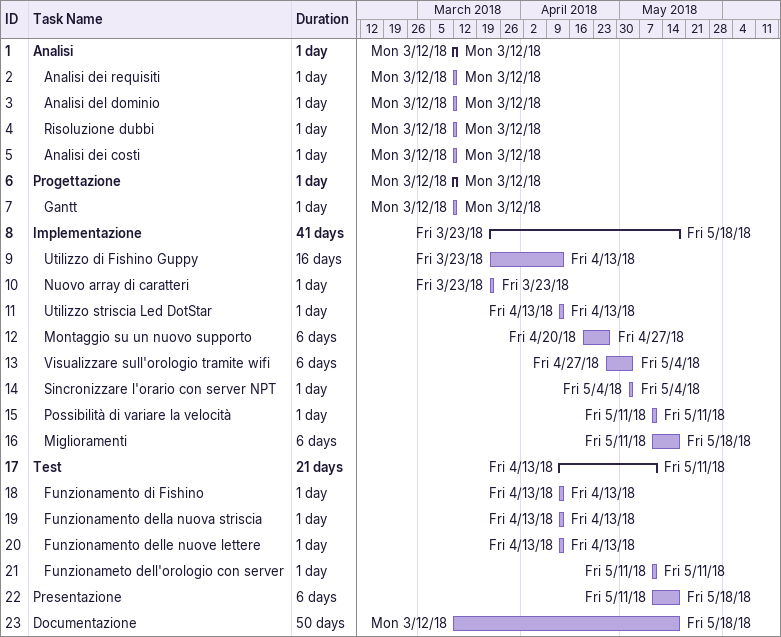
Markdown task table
| ID | Level | Task | Duration | Start | Finish |
|---|---|---|---|---|---|
| 1 | 1 | **Analisi** | 1d | 2018-03-12 | 2018-03-12 |
| 2 | 2 | Analisi dei requisiti | 1d | 2018-03-12 | 2018-03-12 |
| 3 | 2 | Analisi del dominio | 1d | 2018-03-12 | 2018-03-12 |
| 4 | 2 | Risoluzione dubbi | 1d | 2018-03-12 | 2018-03-12 |
| 5 | 2 | Analisi dei costi | 1d | 2018-03-12 | 2018-03-12 |
| 6 | 1 | **Progettazione** | 1d | 2018-03-12 | 2018-03-12 |
| 7 | 2 | Gantt | 1d | 2018-03-12 | 2018-03-12 |
| 8 | 1 | **Implementazione** | 41d | 2018-03-23 | 2018-05-18 |
| 9 | 2 | Utilizzo di Fishino Guppy | 16d | 2018-03-23 | 2018-04-13 |
| 10 | 2 | Nuovo array di caratteri | 1d | 2018-03-23 | 2018-03-23 |
| 11 | 2 | Utilizzo striscia Led DotStar | 1d | 2018-04-13 | 2018-04-13 |
| 12 | 2 | Montaggio su un nuovo supporto | 6d | 2018-04-20 | 2018-04-27 |
| 13 | 2 | Visualizzare sull'orologio tramite wifi | 6d | 2018-04-27 | 2018-05-04 |
| 14 | 2 | Sincronizzare l'orario con server NPT | 1d | 2018-05-04 | 2018-05-04 |
| 15 | 2 | Possibilità di variare la velocità | 1d | 2018-05-11 | 2018-05-11 |
| 16 | 2 | Miglioramenti | 6d | 2018-05-11 | 2018-05-18 |
| 17 | 1 | **Test** | 21d | 2018-04-13 | 2018-05-11 |
| 18 | 2 | Funzionamento di Fishino | 1d | 2018-04-13 | 2018-04-13 |
| 19 | 2 | Funzionamento della nuova striscia | 1d | 2018-04-13 | 2018-04-13 |
| 20 | 2 | Funzionamento delle nuove lettere | 1d | 2018-04-13 | 2018-04-13 |
| 21 | 2 | Funzionameto dell'orologio con server | 1d | 2018-05-11 | 2018-05-11 |
| 22 | 1 | Presentazione | 6d | 2018-05-11 | 2018-05-18 |
| 23 | 1 | Documentazione | 50d | 2018-03-12 | 2018-05-18 |
